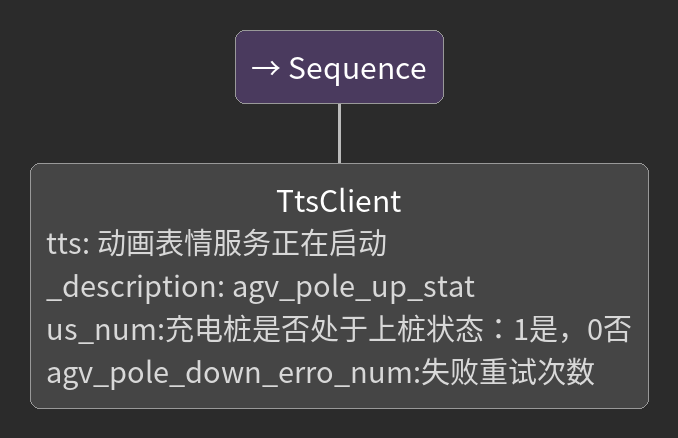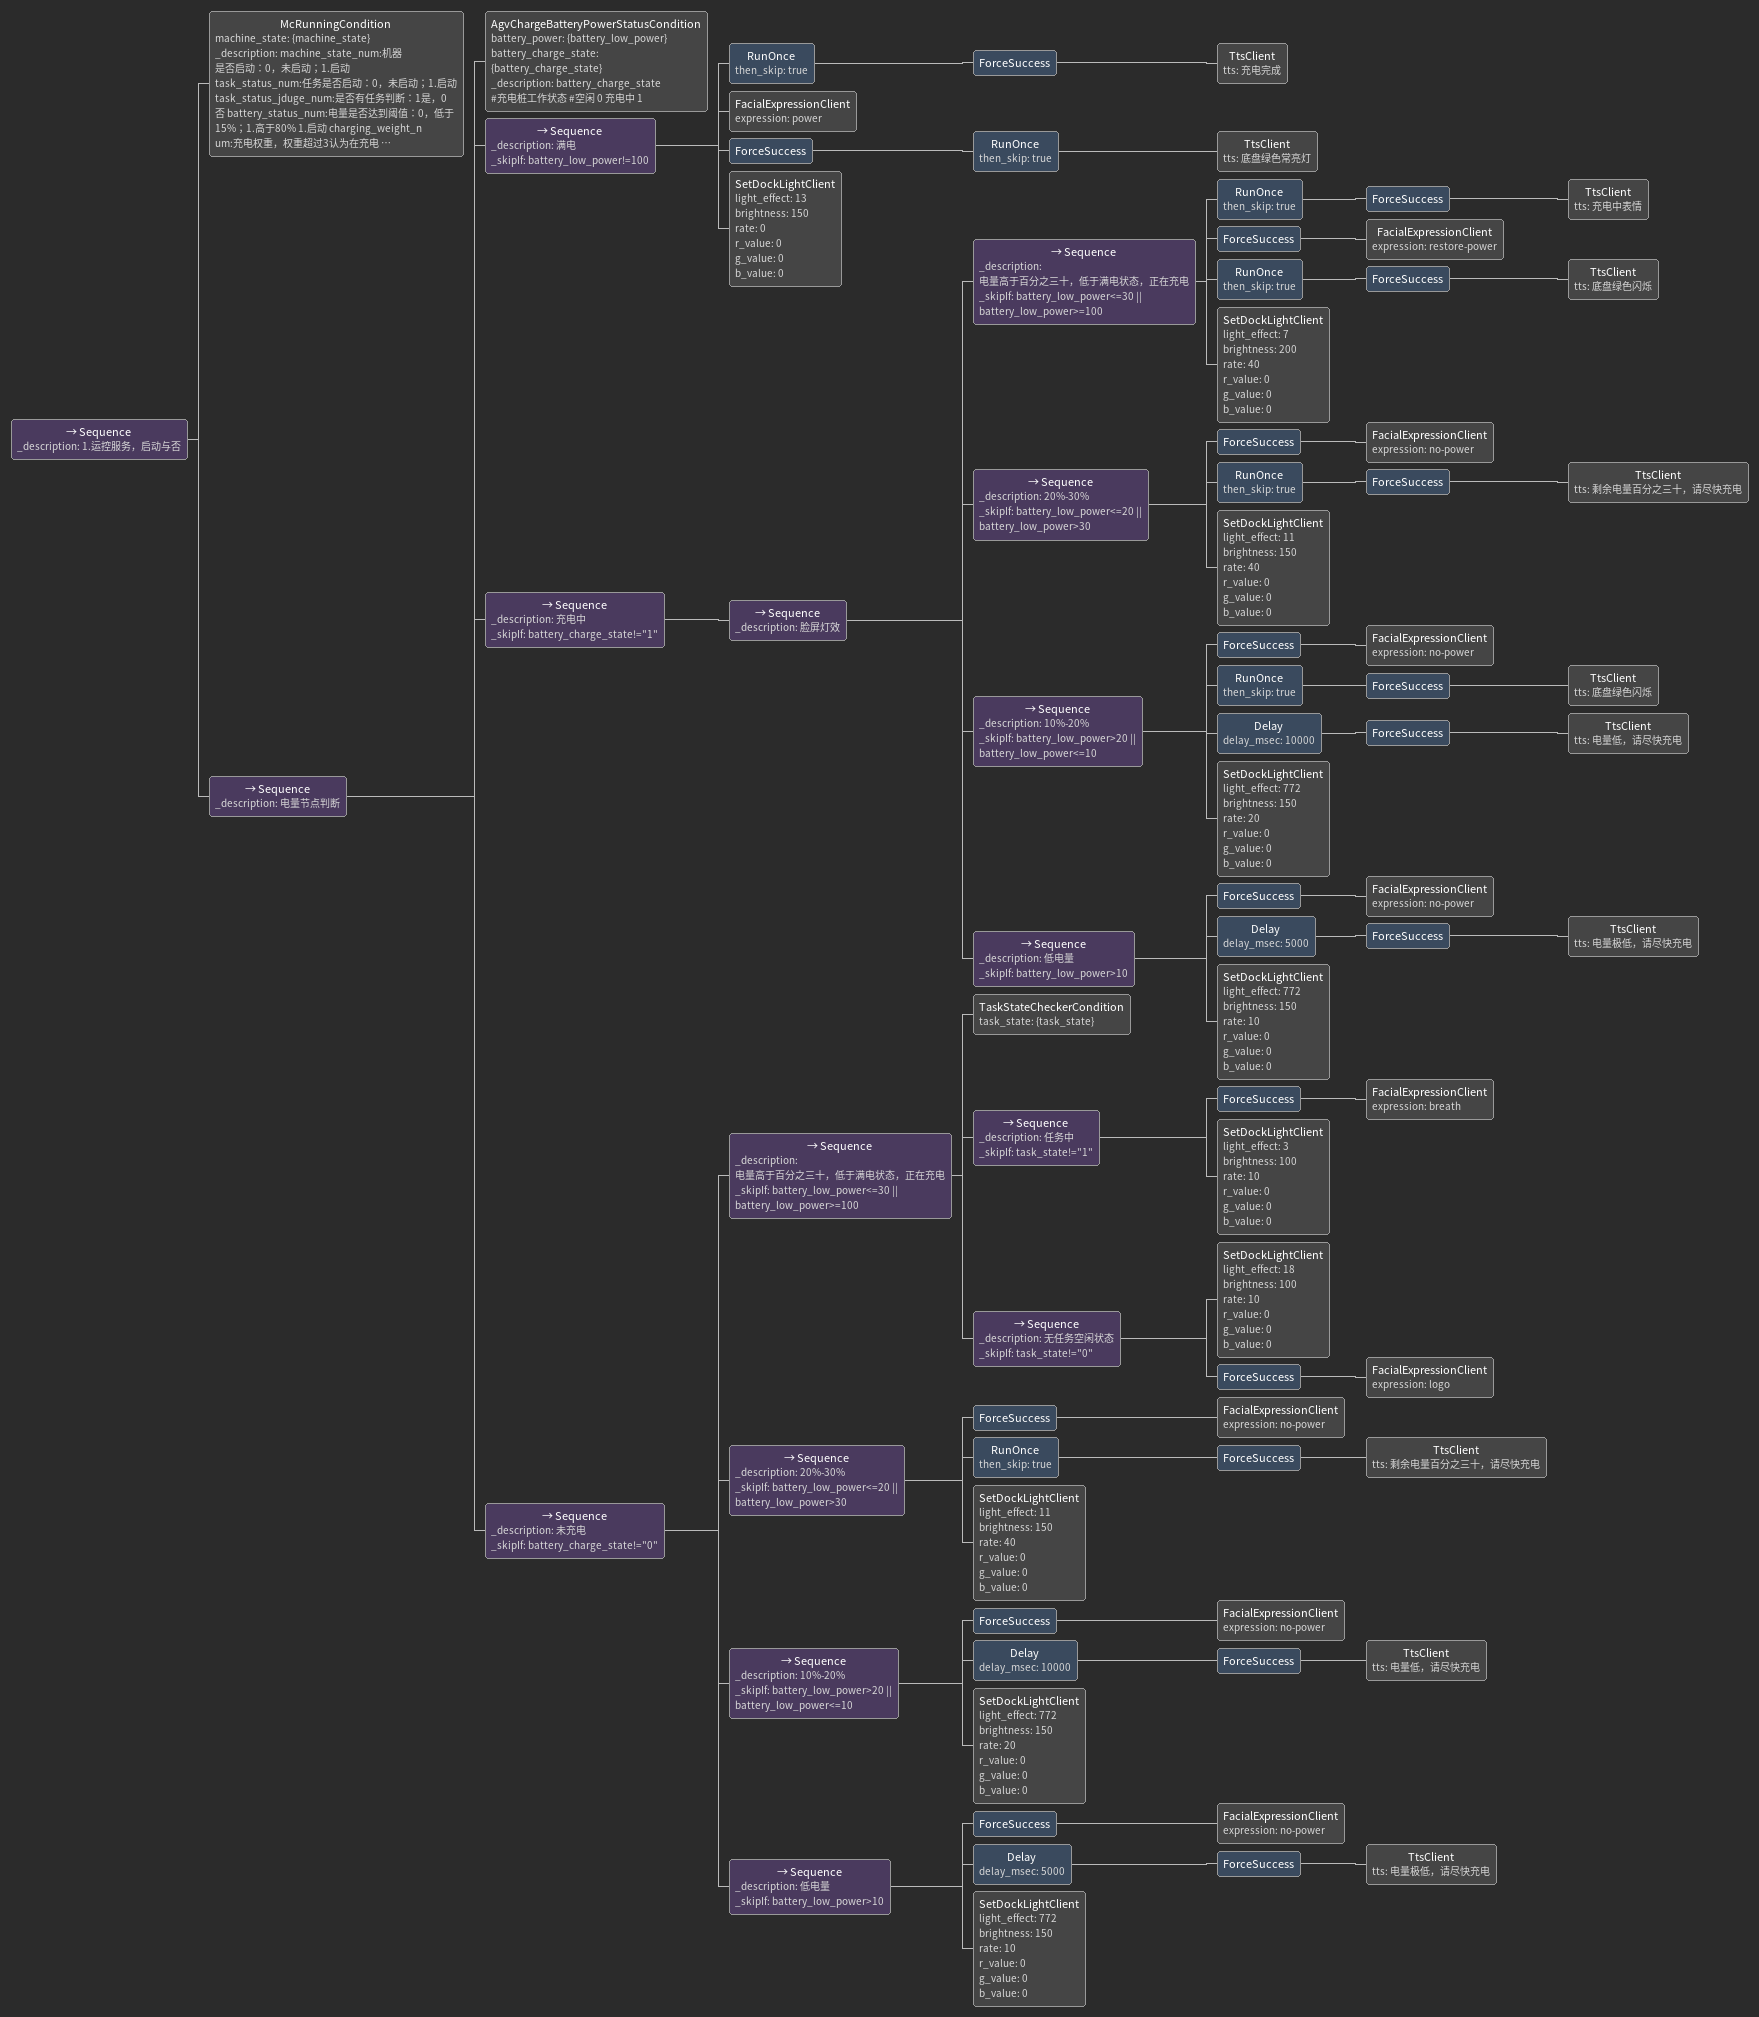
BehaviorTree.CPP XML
<Sequence>
        <TtsClient tts="动画表情服务正在启动" _description="agv_pole_up_status_num:充电桩是否处于上桩状态：1是，0否
agv_pole_down_erro_num:失败重试次数"/>
      </Sequence>

<Sequence _description="1.运控服务，启动与否">
              <McRunningCondition machine_state="{machine_state}" _description="machine_state_num:机器是否启动：0，未启动；1.启动
task_status_num:任务是否启动：0，未启动；1.启动
task_status_jduge_num:是否有任务判断：1是，0 否
battery_status_num:电量是否达到阈值：0，低于15%；1.高于80%
1.启动
charging_weight_num:充电权重，权重超过3认为在充电
agv_pole_erro_num:充电桩是否正常,0正常，1.异常"/>
              <Sequence _description="电量节点判断">
                <AgvChargeBatteryPowerStatusCondition battery_power="{battery_low_power}" battery_charge_state="{battery_charge_state}" _description="battery_charge_state #充电桩工作状态  #空闲 0  充电中 1"/>
                <Sequence _description="满电" _skipIf="battery_low_power!=100">
                  <RunOnce then_skip="true">
                    <ForceSuccess>
                      <TtsClient tts="充电完成"/>
                    </ForceSuccess>
                  </RunOnce>
                  <FacialExpressionClient expression="power"/>
                  <ForceSuccess>
                    <RunOnce then_skip="true">
                      <TtsClient tts="底盘绿色常亮灯"/>
                    </RunOnce>
                  </ForceSuccess>
                  <SetDockLightClient light_effect="13" brightness="150" rate="0" r_value="0" g_value="0" b_value="0"/>
                </Sequence>
                <Sequence _description="充电中" _skipIf="battery_charge_state!=&quot;1&quot;">
                  <Sequence _description="脸屏灯效">
                    <Sequence _description="电量高于百分之三十，低于满电状态，正在充电" _skipIf="battery_low_power&lt;=30 || battery_low_power>=100">
                      <RunOnce then_skip="true">
                        <ForceSuccess>
                          <TtsClient tts="充电中表情"/>
                        </ForceSuccess>
                      </RunOnce>
                      <ForceSuccess>
                        <FacialExpressionClient expression="restore-power"/>
                      </ForceSuccess>
                      <RunOnce then_skip="true">
                        <ForceSuccess>
                          <TtsClient tts="底盘绿色闪烁"/>
                        </ForceSuccess>
                      </RunOnce>
                      <SetDockLightClient light_effect="7" brightness="200" rate="40" r_value="0" g_value="0" b_value="0"/>
                    </Sequence>
                    <Sequence _description="20%-30%" _skipIf="battery_low_power&lt;=20 || battery_low_power>30 ">
                      <ForceSuccess>
                        <FacialExpressionClient expression="no-power"/>
                      </ForceSuccess>
                      <RunOnce then_skip="true">
                        <ForceSuccess>
                          <TtsClient tts="剩余电量百分之三十，请尽快充电"/>
                        </ForceSuccess>
                      </RunOnce>
                      <SetDockLightClient light_effect="11" brightness="150" rate="40" r_value="0" g_value="0" b_value="0"/>
                    </Sequence>
                    <Sequence _description="10%-20%" _skipIf="battery_low_power>20 || battery_low_power&lt;=10">
                      <ForceSuccess>
                        <FacialExpressionClient expression="no-power"/>
                      </ForceSuccess>
                      <RunOnce then_skip="true">
                        <ForceSuccess>
                          <TtsClient tts="底盘绿色闪烁"/>
                        </ForceSuccess>
                      </RunOnce>
                      <Delay delay_msec="10000">
                        <ForceSuccess>
                          <TtsClient tts="电量低，请尽快充电"/>
                        </ForceSuccess>
                      </Delay>
                      <SetDockLightClient light_effect="772" brightness="150" rate="20" r_value="0" g_value="0" b_value="0"/>
                    </Sequence>
                    <Sequence _description="低电量" _skipIf="battery_low_power>10">
                      <ForceSuccess>
                        <FacialExpressionClient expression="no-power"/>
                      </ForceSuccess>
                      <Delay delay_msec="5000">
                        <ForceSuccess>
                          <TtsClient tts="电量极低，请尽快充电"/>
                        </ForceSuccess>
                      </Delay>
                      <SetDockLightClient light_effect="772" brightness="150" rate="10" r_value="0" g_value="0" b_value="0"/>
                    </Sequence>
                  </Sequence>
                </Sequence>
                <Sequence _description="未充电" _skipIf="battery_charge_state!=&quot;0&quot;">
                  <Sequence _description="电量高于百分之三十，低于满电状态，正在充电" _skipIf="battery_low_power&lt;=30 || battery_low_power>=100">
                    <TaskStateCheckerCondition task_state="{task_state}"/>
                    <Sequence _description="任务中" _skipIf="task_state!=&quot;1&quot;">
                      <ForceSuccess>
                        <FacialExpressionClient expression="breath"/>
                      </ForceSuccess>
                      <SetDockLightClient light_effect="3" brightness="100" rate="10" r_value="0" g_value="0" b_value="0"/>
                    </Sequence>
                    <Sequence _description="无任务空闲状态" _skipIf="task_state!=&quot;0&quot;">
                      <SetDockLightClient light_effect="18" brightness="100" rate="10" r_value="0" g_value="0" b_value="0"/>
                      <ForceSuccess>
                        <FacialExpressionClient expression="logo"/>
                      </ForceSuccess>
                    </Sequence>
                  </Sequence>
                  <Sequence _description="20%-30%" _skipIf="battery_low_power&lt;=20 || battery_low_power>30 ">
                    <ForceSuccess>
                      <FacialExpressionClient expression="no-power"/>
                    </ForceSuccess>
                    <RunOnce then_skip="true">
                      <ForceSuccess>
                        <TtsClient tts="剩余电量百分之三十，请尽快充电"/>
                      </ForceSuccess>
                    </RunOnce>
                    <SetDockLightClient light_effect="11" brightness="150" rate="40" r_value="0" g_value="0" b_value="0"/>
                  </Sequence>
                  <Sequence _description="10%-20%" _skipIf="battery_low_power>20 || battery_low_power&lt;=10">
                    <ForceSuccess>
                      <FacialExpressionClient expression="no-power"/>
                    </ForceSuccess>
                    <Delay delay_msec="10000">
                      <ForceSuccess>
                        <TtsClient tts="电量低，请尽快充电"/>
                      </ForceSuccess>
                    </Delay>
                    <SetDockLightClient light_effect="772" brightness="150" rate="20" r_value="0" g_value="0" b_value="0"/>
                  </Sequence>
                  <Sequence _description="低电量" _skipIf="battery_low_power>10">
                    <ForceSuccess>
                      <FacialExpressionClient expression="no-power"/>
                    </ForceSuccess>
                    <Delay delay_msec="5000">
                      <ForceSuccess>
                        <TtsClient tts="电量极低，请尽快充电"/>
                      </ForceSuccess>
                    </Delay>
                    <SetDockLightClient light_effect="772" brightness="150" rate="10" r_value="0" g_value="0" b_value="0"/>
                  </Sequence>
                </Sequence>
              </Sequence>
            </Sequence>
